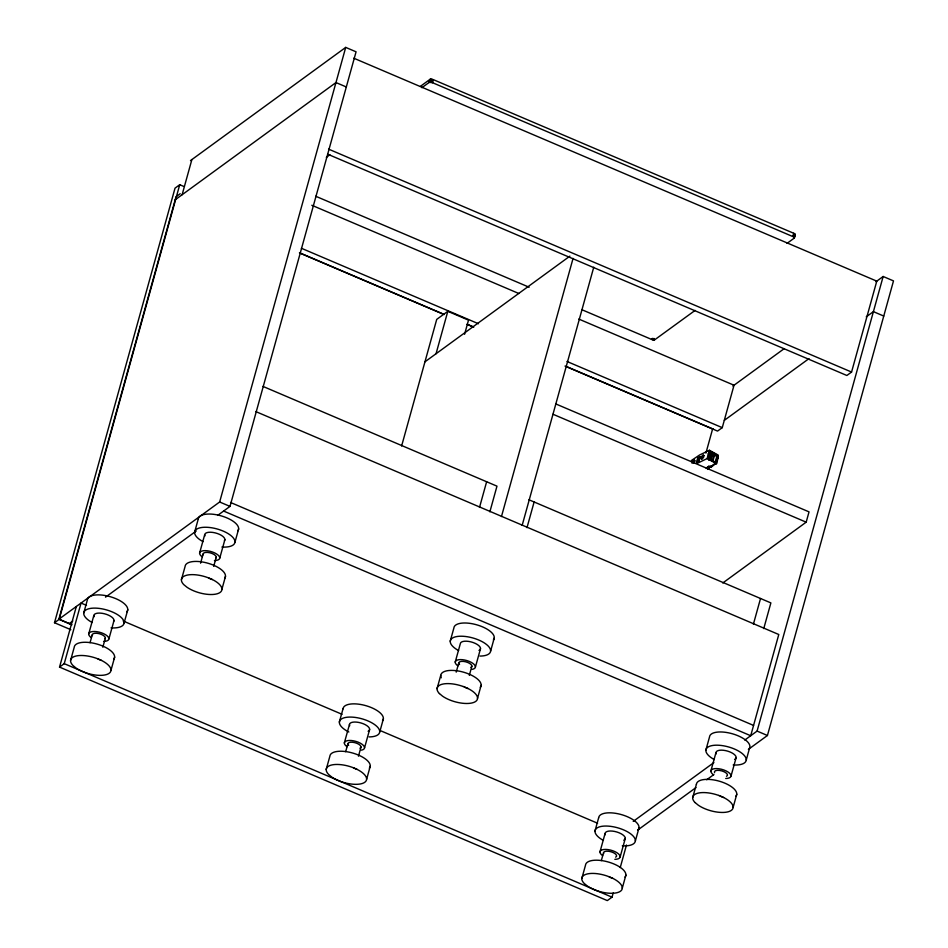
<?xml version="1.0" encoding="UTF-8"?>
<svg xmlns="http://www.w3.org/2000/svg" width="948" height="948" viewBox="0 0 948 948"><rect width="100%" height="100%" fill="white"/><g stroke="black" fill="none" stroke-linecap="round" stroke-linejoin="round"><path stroke-width="1.42" d="M714.768 464.058L716.534 463.489L713.086 460.669L714.804 453.831L712.801 453.334L711.083 459.567L710.04 460.313M716.522 463.939L718.264 457.244L714.946 454.08M709.14 459.816L710.87 453.582L711.77 454.08L711.083 459.567L713.086 460.669M692.016 463.216L694.019 459.78L693.142 462.932M787.041 243.375L794.199 238.149L794.151 237.13L432.561 82.713L429.326 82.322L421.848 87.702M420.296 86.422L429.859 79.454L433.402 79.679L793.713 233.267L795.04 235.116M70.816 629.697L54.498 622.741L175.024 188.154L179.729 184.718L183.817 186.46M71.941 624.791L58.871 619.222L176.032 196.757L180.191 193.724M54.498 622.741L59.214 619.305L179.729 184.718M182.123 194.731L191.875 159.572M613.202 892.933L612.029 897.164L607.312 900.6L59.534 667.096L76.338 606.483M59.534 667.096L64.239 663.659L81.054 603.047L86.493 605.369M70.567 660.495L74.228 647.271A20.809 8.532 15.5 0 1 97.786 644.285A20.809 8.532 15.5 0 1 113.736 659.168M83.708 613.107L87.37 599.883A20.809 8.532 15.5 0 1 110.928 596.896A20.809 8.532 15.5 0 1 126.878 611.78M88.697 633.975L93.805 615.56M90.048 642.72L92.24 634.84M102.822 647.235L105.37 638.04M108.913 638.905L114.021 620.49M110.975 670.343L114.649 657.118M124.117 622.955L127.79 609.73M181.435 579.643L185.109 566.418A20.809 8.532 15.5 0 1 208.667 563.444A20.809 8.532 15.5 0 1 224.605 578.316M194.589 532.255L198.251 519.03M199.578 553.134L204.685 534.719M200.573 563.183L203.121 553.988M58.871 619.222L219.652 501.99L345.712 47.4L356.069 51.808L229.997 506.398L217.661 515.404M213.703 566.383L216.251 557.199M219.782 558.052L224.889 539.637M221.856 589.49L225.517 576.277M234.997 542.102L238.659 528.877M429.017 82.476L429.859 79.454M429.326 82.322L430.167 79.288M429.752 82.227L430.593 79.205M430.238 82.203L431.079 79.17M430.795 82.239L431.636 79.205M431.376 82.334L432.217 79.312M431.968 82.5L432.809 79.466M432.561 82.713L433.402 79.679M401.62 445.975L436.72 319.393L447.811 311.311L468.502 320.14L464.579 334.277M436.044 353.746L447.811 311.311M326.195 769.456L329.868 756.231A20.809 8.532 15.5 0 1 353.426 753.257A20.809 8.532 15.5 0 1 369.365 768.129M339.337 722.068L343.01 708.843M344.337 742.948L349.445 724.533M345.688 751.681L347.869 743.813M358.463 756.196L361.01 747.012M364.542 747.877L369.649 729.462M366.615 779.315L370.277 766.091M379.757 731.915L383.419 718.702M479.51 507.417L486.632 481.75M437.075 688.615L440.737 675.391M450.217 641.215L453.879 628.003A20.809 8.532 15.5 0 1 477.448 625.016A20.809 8.532 15.5 0 1 493.387 639.9M489.867 511.825L496.977 486.158L262.928 386.393M455.218 662.095L460.325 643.68A10.404 4.266 15.5 0 1 473.372 642.614A10.404 4.266 15.5 0 1 478.989 650.423M456.201 672.144L458.749 662.96M501.468 516.553L573.066 258.389M469.331 675.355L471.879 666.16M475.422 667.025L480.529 648.61M522.158 525.37L593.756 267.206M477.484 698.463L481.157 685.238M490.626 651.075L494.299 637.85M526.993 527.657L534.115 501.99M582.167 309.83L651.513 339.384L653.824 339.894L654.203 338.519M698.747 460.811L699.897 456.652L697.74 457.92L696.59 462.079L699.34 461.072M581.835 878.429L585.497 865.204A20.809 8.532 15.5 0 1 609.054 862.218A20.809 8.532 15.5 0 1 625.005 877.101M594.977 831.04L598.638 817.816M697.266 462.375L698.427 458.216L700.501 456.912M705.905 453.132L712.635 428.875M697.242 463.335L707.113 458.583L709.424 450.264L718.157 455.076L716.972 456.344M708.76 458.82L710.443 452.753L712.623 453.95M599.966 851.908L605.073 833.493M708.879 460.171L710.265 455.182L711.77 454.08M707.635 467.53L708.796 468.608L707.492 468.051L708.749 466.274L711.557 466.108L715.989 462.873L707.824 458.37L709.839 451.094L718.003 455.597M601.316 860.654L603.509 852.773M712.659 459.851L714.389 453.618M708.417 467.376L711 467.222L715.989 462.873M711.557 466.108L706.296 468.478M565.008 366.07L717.541 431.091L722.258 427.655L734.025 385.232L578.754 319.049M715.302 461.889L717.032 455.656M715.811 462.506L717.541 456.272M711 467.222L715.657 463.406M717.387 457.173L714.804 455.147M716.285 463.015L718.015 456.782M620.182 856.838L625.277 838.423M792.872 236.301L793.713 233.267M793.405 236.562L794.246 233.528M793.832 236.846L794.673 233.812M794.151 237.13L794.993 234.097M794.199 238.149L795.206 234.381M794.388 237.936L795.277 234.654M620.241 867.562L626.486 845.012M622.244 888.276L625.905 875.051M635.385 840.888L639.059 827.663M692.704 797.576L696.377 784.351M705.845 750.188L709.519 736.963A20.809 8.532 15.5 0 1 730.458 733.266A20.809 8.532 15.5 0 1 749.892 746.811L746.266 760.035M710.846 771.068L715.953 752.653M753.411 624.163L760.533 598.496M763.756 628.583L770.878 602.904L528.937 499.774M731.05 775.985L736.158 757.57M722.779 582.984L806.179 522.17L809.035 511.873L555.836 403.943M327.937 154.299L846.86 375.491L851.565 372.054L876.782 281.141L353.77 58.195M733.124 807.423L736.786 794.211M744.773 740.056L757.085 731.086L883.157 276.484L893.502 280.904L767.43 735.494L748.375 749.382M651.513 339.384L652.437 338.365M652.094 339.597L653.042 338.495M652.686 339.763L653.634 338.543M718.24 457.754L717.162 457.896M653.824 339.894L654.262 339.171L654.321 339.858L653.729 339.206L653.279 339.858M694.114 463.335L695.168 460.61L694.54 460.278M190.489 160.591L345.712 47.4M175.19 199.791L335.971 82.559L346.316 86.967M326.325 157.356L329.904 154.749M424.953 361.828L569.878 256.15M69.228 623.63L72.795 621.023M105.524 597.157L196.189 531.058M695.097 310.411L654.736 339.775M732.887 386.061L784.174 348.663M875.999 281.71L883.157 276.484M724.331 420.343L809.011 358.605M866.247 316.857L873.404 311.643L883.749 316.051M691.898 461.226L693.806 459.827M706.461 467.945L708.749 466.274M708.938 468.087L707.694 469.402L708.796 468.608M633.228 821.395L713.891 762.571M637.625 830.14L695.974 787.598M706.698 779.777L713.844 774.563M691.341 460.527L699.553 455.016L709.424 450.264M697.455 460.183L699.873 458.619M708.132 453.926L710.443 452.753M208.844 578.079L212.316 579.56L207.517 577.51A20.749 8.508 15.5 0 0 186.009 575.412A20.749 8.508 15.5 0 0 183.758 584.62L186.898 587.179A20.809 8.532 15.5 0 0 217.317 593.744A20.809 8.532 15.5 0 0 212.376 579.536M464.473 687.051L467.957 688.532L463.145 686.482M720.113 796.012L723.585 797.493A20.809 8.532 15.5 0 1 728.574 811.678A20.809 8.532 15.5 0 1 698.178 805.113L695.085 802.553M97.964 658.931L101.448 660.412A20.809 8.532 15.5 0 1 106.437 674.585A20.809 8.532 15.5 0 1 76.041 668.032L72.937 665.46A20.749 8.508 15.5 0 1 75.129 656.253A20.749 8.508 15.5 0 1 96.625 658.374L101.448 660.412M353.592 767.892L357.076 769.385A20.809 8.532 15.5 0 1 362.065 783.558A20.809 8.532 15.5 0 1 331.67 776.993L328.577 774.433A20.749 8.508 15.5 0 1 330.769 765.226A20.749 8.508 15.5 0 1 352.265 767.335L357.076 769.385M609.232 876.864L612.704 878.346L607.905 876.296A20.749 8.508 15.5 0 0 586.397 874.186A20.749 8.508 15.5 0 0 584.146 883.394L587.286 885.965A20.809 8.532 15.5 0 0 617.705 892.518A20.809 8.532 15.5 0 0 612.764 878.322M328.565 149.12L851.565 372.054M315.66 196.224L529.138 287.22M311.809 205.254L518.829 293.501M301.405 248.269L478.467 323.742M566.987 361.472L722.258 427.655M300.243 253.092L444.328 314.511M467.435 324.358L472.874 326.681M566.667 366.651L713.465 429.231M299.414 252.867L443.783 314.404M466.937 324.275L473.751 327.179M697.74 457.92L698.427 458.216M552.98 414.24L806.179 522.17M255.782 411.574L778.782 634.508L750.709 735.731L223.621 511.055M230.565 502.487L753.565 725.421M219.652 501.99L229.997 506.398M757.085 731.086L767.43 735.494M718.774 795.443L723.585 797.493M123.193 621.011L342.027 714.294M380.089 730.517L597.572 823.231M59.214 619.305L71.456 624.531M64.239 663.659L612.029 897.164M707.113 458.583L715.847 463.382M439.457 693.581L442.526 696.152A20.809 8.532 15.5 0 0 472.945 702.705A20.809 8.532 15.5 0 0 468.004 688.509M459.519 664.572A6.766 2.773 15.5 0 1 465.551 661.763A6.766 2.773 15.5 0 1 470.883 667.345M457.92 665.875A10.404 4.266 15.5 0 1 458.441 659.772A10.404 4.266 15.5 0 1 472.685 663.233A10.404 4.266 15.5 0 1 472.211 669.347M458.619 650.589A20.809 8.532 15.5 0 1 456.024 636.7A20.809 8.532 15.5 0 1 486.573 644.545A20.809 8.532 15.5 0 1 479.949 656.075M441.27 677.784A20.809 8.532 15.5 0 1 461.688 671.694A20.809 8.532 15.5 0 1 480.245 687.288M439.398 693.581A20.749 8.508 15.5 0 1 441.649 684.373A20.749 8.508 15.5 0 1 463.134 686.494M348.639 745.424A6.766 2.773 15.5 0 1 354.671 742.604A6.766 2.773 15.5 0 1 360.003 748.185M347.051 746.716A10.404 4.266 15.5 0 1 347.561 740.625A10.404 4.266 15.5 0 1 361.816 744.085A10.404 4.266 15.5 0 1 361.342 750.188M349.705 725.73A10.404 4.266 15.5 0 1 361.224 723.04A10.404 4.266 15.5 0 1 368.108 731.275M348.84 732.01A20.809 8.532 15.5 0 1 344.539 717.695A20.809 8.532 15.5 0 1 375.42 725.184A20.809 8.532 15.5 0 1 369.068 736.916M343.046 708.855A20.809 8.532 15.5 0 1 366.568 705.869A20.809 8.532 15.5 0 1 382.506 720.741M714.555 772.703A6.766 2.773 15.5 0 1 722.032 770.961A6.766 2.773 15.5 0 1 726.512 776.305M713.56 774.836A10.404 4.266 15.5 0 1 714.745 768.65A10.404 4.266 15.5 0 1 729.403 773.058A10.404 4.266 15.5 0 1 725.718 778.486M716.214 753.85A10.404 4.266 15.5 0 1 727.732 751.16A10.404 4.266 15.5 0 1 734.617 759.395M714.259 759.561A20.809 8.532 15.5 0 1 712.28 745.543A20.809 8.532 15.5 0 1 743.196 754.371A20.809 8.532 15.5 0 1 733.183 764.965M696.413 784.363A20.809 8.532 15.5 0 1 719.935 781.377A20.809 8.532 15.5 0 1 735.873 796.249M695.026 802.553A20.749 8.508 15.5 0 1 697.278 793.346A20.749 8.508 15.5 0 1 718.774 795.455M203.287 554.77A6.766 2.773 15.5 0 1 209.923 552.791A6.766 2.773 15.5 0 1 215.954 557.862M202.291 556.903A10.404 4.266 15.5 0 1 203.476 550.717A10.404 4.266 15.5 0 1 218.135 555.125A10.404 4.266 15.5 0 1 214.449 560.552M204.958 535.916A10.404 4.266 15.5 0 1 215.16 532.871A10.404 4.266 15.5 0 1 224.439 540.668M202.991 541.628A20.809 8.532 15.5 0 1 201.012 527.609A20.809 8.532 15.5 0 1 231.928 536.438A20.809 8.532 15.5 0 1 221.915 547.032M198.286 519.042A20.809 8.532 15.5 0 1 221.808 516.044A20.809 8.532 15.5 0 1 237.747 530.927M92.406 635.622A6.766 2.773 15.5 0 1 99.042 633.643A6.766 2.773 15.5 0 1 105.074 638.703M91.411 637.755A10.404 4.266 15.5 0 1 92.596 631.558A10.404 4.266 15.5 0 1 107.254 635.966A10.404 4.266 15.5 0 1 103.569 641.405M94.077 616.769A10.404 4.266 15.5 0 1 104.28 613.723A10.404 4.266 15.5 0 1 113.559 621.509M92.11 622.481A20.809 8.532 15.5 0 1 90.143 608.462A20.809 8.532 15.5 0 1 121.048 617.29A20.809 8.532 15.5 0 1 111.035 627.884M603.675 853.555A6.766 2.773 15.5 0 1 611.164 851.802A6.766 2.773 15.5 0 1 615.643 857.158M602.679 855.689A10.404 4.266 15.5 0 1 603.864 849.491A10.404 4.266 15.5 0 1 618.523 853.899A10.404 4.266 15.5 0 1 614.837 859.338M605.345 834.702A10.404 4.266 15.5 0 1 616.852 832A10.404 4.266 15.5 0 1 623.737 840.236M603.378 840.414A20.809 8.532 15.5 0 1 601.411 826.395A20.809 8.532 15.5 0 1 632.316 835.224A20.809 8.532 15.5 0 1 622.303 845.817M598.674 817.828A20.809 8.532 15.5 0 1 622.196 814.83A20.809 8.532 15.5 0 1 638.146 829.713M701.105 457.872L701.757 459.211L703.38 454.898L701.105 457.872M704.02 455.561L703.44 457.659L701.307 459.342L702.278 455.704L704.02 455.561"/></g></svg>
